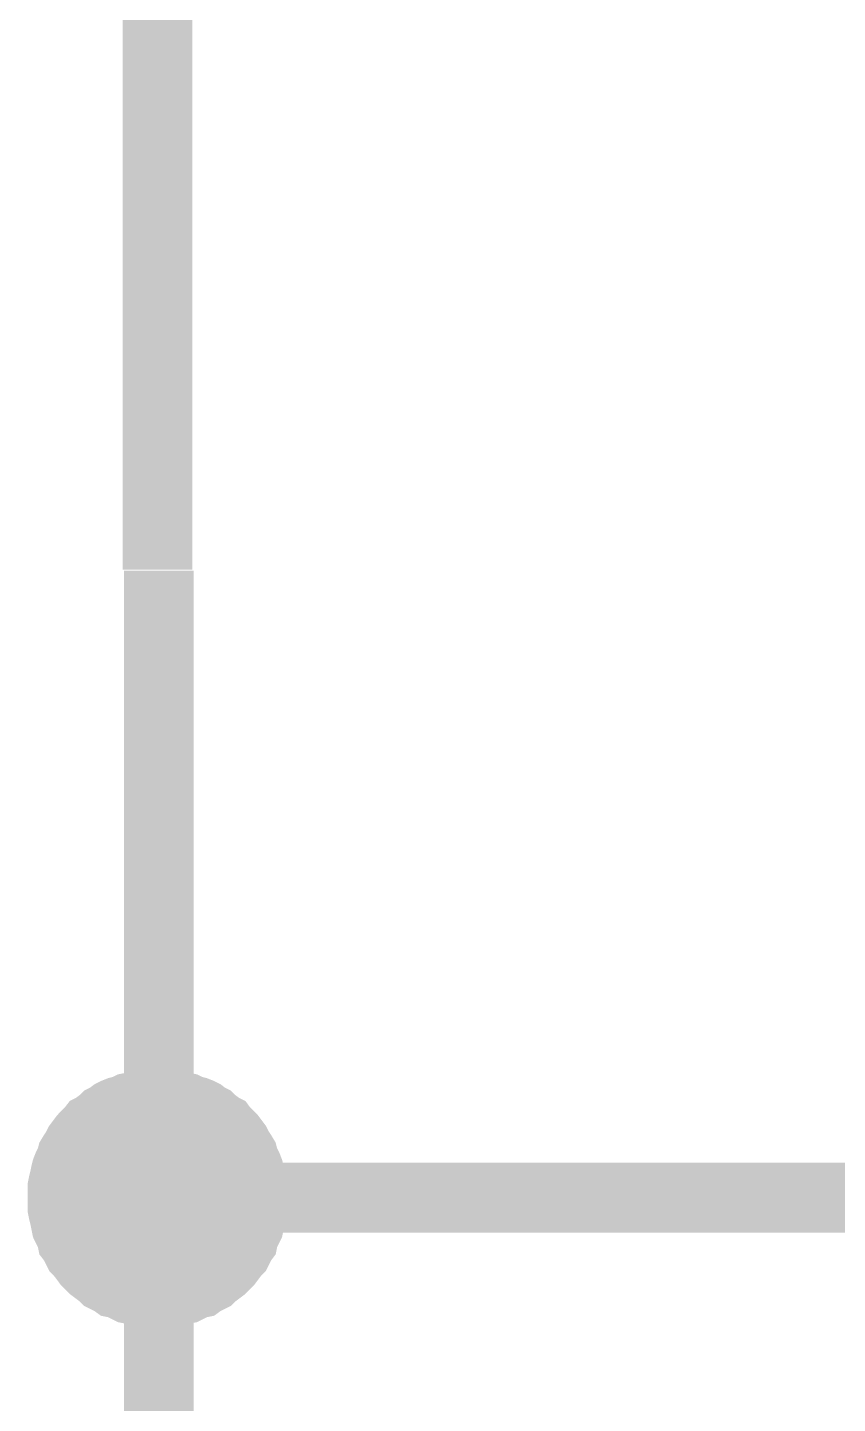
# Model space of a CAD drawing. Header units: millimetres. Extents: x 0 to 20.9, y 0 to 9.5.
# Drawn here: x 1.9781 to 2.1152, y 2.6651 to 2.898 of the extents above; entities that cross this region are included whole.
import ezdxf

# ---------------------------------------------------------------- set-up
doc = ezdxf.new("R2010")
doc.units = ezdxf.units.MM
doc.header["$MEASUREMENT"] = 0
doc.layers.add('Sheet', color=255, linetype='Continuous')

msp = doc.modelspace()

# ---------------------------------------------------------------- linework, layer by layer
at = {"layer": 'Sheet'}
for points, const_width in [([(2.00011, 2.90463), (2.00011, 2.80627)], 0.0118), ([(2.40005, 2.80627), (2.40005, 2.69996), (2.00011, 2.69996)], 0.0118), ([(2.00032, 2.80606), (2.00032, 2.69996), (2.00032, 2.59972)], 0.0118), ([(1.98006, 2.69996), (1.98006, 2.70101), (1.98006, 2.70205), (1.98027, 2.7031), (1.98048, 2.70393), (1.98069, 2.70498), (1.9809, 2.70581), (1.98131, 2.70686), (1.98173, 2.70769), (1.98194, 2.70853), (1.98257, 2.70957), (1.98299, 2.7102), (1.9834, 2.71103), (1.98403, 2.71187), (1.98466, 2.7127), (1.98528, 2.71333), (1.98591, 2.71396), (1.98654, 2.71479), (1.98737, 2.71521), (1.98821, 2.71584), (1.98883, 2.71646), (1.98967, 2.71688), (1.9905, 2.71751), (1.99134, 2.71793), (1.99238, 2.71834), (1.99322, 2.71855), (1.99405, 2.71897), (1.9951, 2.71918), (1.99614, 2.71939), (1.99698, 2.7196), (1.99802, 2.71981), (1.99907, 2.71981), (2.00011, 2.71981)], 0.0039), ([(1.98006, 2.69996), (1.98006, 2.70101), (1.98006, 2.70205), (1.98027, 2.7031), (1.98048, 2.70393), (1.98069, 2.70498), (1.9809, 2.70581), (1.98131, 2.70686), (1.98173, 2.70769), (1.98194, 2.70853), (1.98257, 2.70957), (1.98299, 2.7102), (1.9834, 2.71103), (1.98403, 2.71187), (1.98466, 2.7127), (1.98528, 2.71333), (1.98591, 2.71396), (1.98654, 2.71479), (1.98737, 2.71521), (1.98821, 2.71584), (1.98883, 2.71646), (1.98967, 2.71688), (1.9905, 2.71751), (1.99134, 2.71793), (1.99238, 2.71834), (1.99322, 2.71855), (1.99405, 2.71897), (1.9951, 2.71918), (1.99614, 2.71939), (1.99698, 2.7196), (1.99802, 2.71981), (1.99907, 2.71981), (2.00011, 2.71981)], 0.0039), ([(1.98006, 2.69996), (1.98006, 2.70101), (1.98006, 2.70205), (1.98027, 2.7031), (1.98048, 2.70393), (1.98069, 2.70498), (1.9809, 2.70581), (1.98131, 2.70686), (1.98173, 2.70769), (1.98194, 2.70853), (1.98257, 2.70957), (1.98299, 2.7102), (1.9834, 2.71103), (1.98403, 2.71187), (1.98466, 2.7127), (1.98528, 2.71333), (1.98591, 2.71396), (1.98654, 2.71479), (1.98737, 2.71521), (1.98821, 2.71584), (1.98883, 2.71646), (1.98967, 2.71688), (1.9905, 2.71751), (1.99134, 2.71793), (1.99238, 2.71834), (1.99322, 2.71855), (1.99405, 2.71897), (1.9951, 2.71918), (1.99614, 2.71939), (1.99698, 2.7196), (1.99802, 2.71981), (1.99907, 2.71981), (2.00011, 2.71981)], 0.0039), ([(1.98006, 2.69996), (1.98006, 2.70101), (1.98006, 2.70205), (1.98027, 2.7031), (1.98048, 2.70393), (1.98069, 2.70498), (1.9809, 2.70581), (1.98131, 2.70686), (1.98173, 2.70769), (1.98194, 2.70853), (1.98257, 2.70957), (1.98299, 2.7102), (1.9834, 2.71103), (1.98403, 2.71187), (1.98466, 2.7127), (1.98528, 2.71333), (1.98591, 2.71396), (1.98654, 2.71479), (1.98737, 2.71521), (1.98821, 2.71584), (1.98883, 2.71646), (1.98967, 2.71688), (1.9905, 2.71751), (1.99134, 2.71793), (1.99238, 2.71834), (1.99322, 2.71855), (1.99405, 2.71897), (1.9951, 2.71918), (1.99614, 2.71939), (1.99698, 2.7196), (1.99802, 2.71981), (1.99907, 2.71981), (2.00011, 2.71981)], 0.0039), ([(1.98006, 2.69996), (1.98006, 2.70101), (1.98006, 2.70205), (1.98027, 2.7031), (1.98048, 2.70393), (1.98069, 2.70498), (1.9809, 2.70581), (1.98131, 2.70686), (1.98173, 2.70769), (1.98194, 2.70853), (1.98257, 2.70957), (1.98299, 2.7102), (1.9834, 2.71103), (1.98403, 2.71187), (1.98466, 2.7127), (1.98528, 2.71333), (1.98591, 2.71396), (1.98654, 2.71479), (1.98737, 2.71521), (1.98821, 2.71584), (1.98883, 2.71646), (1.98967, 2.71688), (1.9905, 2.71751), (1.99134, 2.71793), (1.99238, 2.71834), (1.99322, 2.71855), (1.99405, 2.71897), (1.9951, 2.71918), (1.99614, 2.71939), (1.99698, 2.7196), (1.99802, 2.71981), (1.99907, 2.71981), (2.00011, 2.71981)], 0.0039), ([(1.98006, 2.69996), (1.98006, 2.70101), (1.98006, 2.70205), (1.98027, 2.7031), (1.98048, 2.70393), (1.98069, 2.70498), (1.9809, 2.70581), (1.98131, 2.70686), (1.98173, 2.70769), (1.98194, 2.70853), (1.98257, 2.70957), (1.98299, 2.7102), (1.9834, 2.71103), (1.98403, 2.71187), (1.98466, 2.7127), (1.98528, 2.71333), (1.98591, 2.71396), (1.98654, 2.71479), (1.98737, 2.71521), (1.98821, 2.71584), (1.98883, 2.71646), (1.98967, 2.71688), (1.9905, 2.71751), (1.99134, 2.71793), (1.99238, 2.71834), (1.99322, 2.71855), (1.99405, 2.71897), (1.9951, 2.71918), (1.99614, 2.71939), (1.99698, 2.7196), (1.99802, 2.71981), (1.99907, 2.71981), (2.00011, 2.71981)], 0.0039), ([(1.98006, 2.69996), (1.98006, 2.70101), (1.98006, 2.70205), (1.98027, 2.7031), (1.98048, 2.70393), (1.98069, 2.70498), (1.9809, 2.70581), (1.98131, 2.70686), (1.98173, 2.70769), (1.98194, 2.70853), (1.98257, 2.70957), (1.98299, 2.7102), (1.9834, 2.71103), (1.98403, 2.71187), (1.98466, 2.7127), (1.98528, 2.71333), (1.98591, 2.71396), (1.98654, 2.71479), (1.98737, 2.71521), (1.98821, 2.71584), (1.98883, 2.71646), (1.98967, 2.71688), (1.9905, 2.71751), (1.99134, 2.71793), (1.99238, 2.71834), (1.99322, 2.71855), (1.99405, 2.71897), (1.9951, 2.71918), (1.99614, 2.71939), (1.99698, 2.7196), (1.99802, 2.71981), (1.99907, 2.71981), (2.00011, 2.71981)], 0.0039), ([(1.98006, 2.69996), (1.98006, 2.70101), (1.98006, 2.70205), (1.98027, 2.7031), (1.98048, 2.70393), (1.98069, 2.70498), (1.9809, 2.70581), (1.98131, 2.70686), (1.98173, 2.70769), (1.98194, 2.70853), (1.98257, 2.70957), (1.98299, 2.7102), (1.9834, 2.71103), (1.98403, 2.71187), (1.98466, 2.7127), (1.98528, 2.71333), (1.98591, 2.71396), (1.98654, 2.71479), (1.98737, 2.71521), (1.98821, 2.71584), (1.98883, 2.71646), (1.98967, 2.71688), (1.9905, 2.71751), (1.99134, 2.71793), (1.99238, 2.71834), (1.99322, 2.71855), (1.99405, 2.71897), (1.9951, 2.71918), (1.99614, 2.71939), (1.99698, 2.7196), (1.99802, 2.71981), (1.99907, 2.71981), (2.00011, 2.71981)], 0.0039), ([(2.00011, 2.71981), (2.00011, 2.71981)], 0.0039), ([(2.00011, 2.71981), (2.00115, 2.71981), (2.0022, 2.71981), (2.00324, 2.7196), (2.00408, 2.71939), (2.00512, 2.71918), (2.00617, 2.71897), (2.007, 2.71855), (2.00784, 2.71834), (2.00888, 2.71793), (2.00972, 2.71751), (2.01055, 2.71688), (2.01139, 2.71646), (2.01201, 2.71584), (2.01285, 2.71521), (2.01369, 2.71479), (2.01431, 2.71396), (2.01494, 2.71333), (2.01557, 2.7127), (2.01619, 2.71187), (2.01682, 2.71103), (2.01724, 2.7102), (2.01765, 2.70957), (2.01828, 2.70853), (2.01849, 2.70769), (2.01891, 2.70686), (2.01932, 2.70581), (2.01953, 2.70498), (2.01974, 2.70393), (2.01995, 2.7031), (2.02016, 2.70205), (2.02016, 2.70101), (2.02016, 2.69996)], 0.0039), ([(2.00011, 2.71981), (2.00011, 2.71981)], 0.0039), ([(2.00011, 2.71981), (2.00115, 2.71981), (2.0022, 2.71981), (2.00324, 2.7196), (2.00408, 2.71939), (2.00512, 2.71918), (2.00617, 2.71897), (2.007, 2.71855), (2.00784, 2.71834), (2.00888, 2.71793), (2.00972, 2.71751), (2.01055, 2.71688), (2.01139, 2.71646), (2.01201, 2.71584), (2.01285, 2.71521), (2.01369, 2.71479), (2.01431, 2.71396), (2.01494, 2.71333), (2.01557, 2.7127), (2.01619, 2.71187), (2.01682, 2.71103), (2.01724, 2.7102), (2.01765, 2.70957), (2.01828, 2.70853), (2.01849, 2.70769), (2.01891, 2.70686), (2.01932, 2.70581), (2.01953, 2.70498), (2.01974, 2.70393), (2.01995, 2.7031), (2.02016, 2.70205), (2.02016, 2.70101), (2.02016, 2.69996)], 0.0039), ([(2.00011, 2.71981), (2.00011, 2.71981)], 0.0039), ([(2.00011, 2.71981), (2.00115, 2.71981), (2.0022, 2.71981), (2.00324, 2.7196), (2.00408, 2.71939), (2.00512, 2.71918), (2.00617, 2.71897), (2.007, 2.71855), (2.00784, 2.71834), (2.00888, 2.71793), (2.00972, 2.71751), (2.01055, 2.71688), (2.01139, 2.71646), (2.01201, 2.71584), (2.01285, 2.71521), (2.01369, 2.71479), (2.01431, 2.71396), (2.01494, 2.71333), (2.01557, 2.7127), (2.01619, 2.71187), (2.01682, 2.71103), (2.01724, 2.7102), (2.01765, 2.70957), (2.01828, 2.70853), (2.01849, 2.70769), (2.01891, 2.70686), (2.01932, 2.70581), (2.01953, 2.70498), (2.01974, 2.70393), (2.01995, 2.7031), (2.02016, 2.70205), (2.02016, 2.70101), (2.02016, 2.69996)], 0.0039), ([(2.00011, 2.71981), (2.00011, 2.71981)], 0.0039), ([(2.00011, 2.71981), (2.00115, 2.71981), (2.0022, 2.71981), (2.00324, 2.7196), (2.00408, 2.71939), (2.00512, 2.71918), (2.00617, 2.71897), (2.007, 2.71855), (2.00784, 2.71834), (2.00888, 2.71793), (2.00972, 2.71751), (2.01055, 2.71688), (2.01139, 2.71646), (2.01201, 2.71584), (2.01285, 2.71521), (2.01369, 2.71479), (2.01431, 2.71396), (2.01494, 2.71333), (2.01557, 2.7127), (2.01619, 2.71187), (2.01682, 2.71103), (2.01724, 2.7102), (2.01765, 2.70957), (2.01828, 2.70853), (2.01849, 2.70769), (2.01891, 2.70686), (2.01932, 2.70581), (2.01953, 2.70498), (2.01974, 2.70393), (2.01995, 2.7031), (2.02016, 2.70205), (2.02016, 2.70101), (2.02016, 2.69996)], 0.0039), ([(2.00011, 2.71981), (2.00011, 2.71981)], 0.0039), ([(2.00011, 2.71981), (2.00115, 2.71981), (2.0022, 2.71981), (2.00324, 2.7196), (2.00408, 2.71939), (2.00512, 2.71918), (2.00617, 2.71897), (2.007, 2.71855), (2.00784, 2.71834), (2.00888, 2.71793), (2.00972, 2.71751), (2.01055, 2.71688), (2.01139, 2.71646), (2.01201, 2.71584), (2.01285, 2.71521), (2.01369, 2.71479), (2.01431, 2.71396), (2.01494, 2.71333), (2.01557, 2.7127), (2.01619, 2.71187), (2.01682, 2.71103), (2.01724, 2.7102), (2.01765, 2.70957), (2.01828, 2.70853), (2.01849, 2.70769), (2.01891, 2.70686), (2.01932, 2.70581), (2.01953, 2.70498), (2.01974, 2.70393), (2.01995, 2.7031), (2.02016, 2.70205), (2.02016, 2.70101), (2.02016, 2.69996)], 0.0039), ([(2.00011, 2.71981), (2.00011, 2.71981)], 0.0039), ([(2.00011, 2.71981), (2.00115, 2.71981), (2.0022, 2.71981), (2.00324, 2.7196), (2.00408, 2.71939), (2.00512, 2.71918), (2.00617, 2.71897), (2.007, 2.71855), (2.00784, 2.71834), (2.00888, 2.71793), (2.00972, 2.71751), (2.01055, 2.71688), (2.01139, 2.71646), (2.01201, 2.71584), (2.01285, 2.71521), (2.01369, 2.71479), (2.01431, 2.71396), (2.01494, 2.71333), (2.01557, 2.7127), (2.01619, 2.71187), (2.01682, 2.71103), (2.01724, 2.7102), (2.01765, 2.70957), (2.01828, 2.70853), (2.01849, 2.70769), (2.01891, 2.70686), (2.01932, 2.70581), (2.01953, 2.70498), (2.01974, 2.70393), (2.01995, 2.7031), (2.02016, 2.70205), (2.02016, 2.70101), (2.02016, 2.69996)], 0.0039), ([(2.00011, 2.71981), (2.00011, 2.71981)], 0.0039), ([(2.00011, 2.71981), (2.00115, 2.71981), (2.0022, 2.71981), (2.00324, 2.7196), (2.00408, 2.71939), (2.00512, 2.71918), (2.00617, 2.71897), (2.007, 2.71855), (2.00784, 2.71834), (2.00888, 2.71793), (2.00972, 2.71751), (2.01055, 2.71688), (2.01139, 2.71646), (2.01201, 2.71584), (2.01285, 2.71521), (2.01369, 2.71479), (2.01431, 2.71396), (2.01494, 2.71333), (2.01557, 2.7127), (2.01619, 2.71187), (2.01682, 2.71103), (2.01724, 2.7102), (2.01765, 2.70957), (2.01828, 2.70853), (2.01849, 2.70769), (2.01891, 2.70686), (2.01932, 2.70581), (2.01953, 2.70498), (2.01974, 2.70393), (2.01995, 2.7031), (2.02016, 2.70205), (2.02016, 2.70101), (2.02016, 2.69996)], 0.0039), ([(2.00011, 2.71981), (2.00011, 2.71981)], 0.0039), ([(2.00011, 2.71981), (2.00115, 2.71981), (2.0022, 2.71981), (2.00324, 2.7196), (2.00408, 2.71939), (2.00512, 2.71918), (2.00617, 2.71897), (2.007, 2.71855), (2.00784, 2.71834), (2.00888, 2.71793), (2.00972, 2.71751), (2.01055, 2.71688), (2.01139, 2.71646), (2.01201, 2.71584), (2.01285, 2.71521), (2.01369, 2.71479), (2.01431, 2.71396), (2.01494, 2.71333), (2.01557, 2.7127), (2.01619, 2.71187), (2.01682, 2.71103), (2.01724, 2.7102), (2.01765, 2.70957), (2.01828, 2.70853), (2.01849, 2.70769), (2.01891, 2.70686), (2.01932, 2.70581), (2.01953, 2.70498), (2.01974, 2.70393), (2.01995, 2.7031), (2.02016, 2.70205), (2.02016, 2.70101), (2.02016, 2.69996)], 0.0039), ([(2.00011, 2.67992), (1.99907, 2.67992), (1.99802, 2.67992), (1.99698, 2.68012), (1.99614, 2.68033), (1.9951, 2.68054), (1.99405, 2.68075), (1.99322, 2.68117), (1.99238, 2.68159), (1.99134, 2.6818), (1.9905, 2.68242), (1.98967, 2.68284), (1.98883, 2.68326), (1.98821, 2.68388), (1.98737, 2.68451), (1.98654, 2.68514), (1.98591, 2.68576), (1.98528, 2.68639), (1.98466, 2.68723), (1.98403, 2.68806), (1.9834, 2.68869), (1.98299, 2.68952), (1.98257, 2.69036), (1.98194, 2.69119), (1.98173, 2.69224), (1.98131, 2.69307), (1.9809, 2.69391), (1.98069, 2.69495), (1.98048, 2.696), (1.98027, 2.69683), (1.98006, 2.69788), (1.98006, 2.69892), (1.98006, 2.69996)], 0.0039), ([(1.98006, 2.69996), (1.98006, 2.69996)], 0.0039), ([(2.00011, 2.67992), (1.99907, 2.67992), (1.99802, 2.67992), (1.99698, 2.68012), (1.99614, 2.68033), (1.9951, 2.68054), (1.99405, 2.68075), (1.99322, 2.68117), (1.99238, 2.68159), (1.99134, 2.6818), (1.9905, 2.68242), (1.98967, 2.68284), (1.98883, 2.68326), (1.98821, 2.68388), (1.98737, 2.68451), (1.98654, 2.68514), (1.98591, 2.68576), (1.98528, 2.68639), (1.98466, 2.68723), (1.98403, 2.68806), (1.9834, 2.68869), (1.98299, 2.68952), (1.98257, 2.69036), (1.98194, 2.69119), (1.98173, 2.69224), (1.98131, 2.69307), (1.9809, 2.69391), (1.98069, 2.69495), (1.98048, 2.696), (1.98027, 2.69683), (1.98006, 2.69788), (1.98006, 2.69892), (1.98006, 2.69996)], 0.0039), ([(1.98006, 2.69996), (1.98006, 2.69996)], 0.0039), ([(2.00011, 2.67992), (1.99907, 2.67992), (1.99802, 2.67992), (1.99698, 2.68012), (1.99614, 2.68033), (1.9951, 2.68054), (1.99405, 2.68075), (1.99322, 2.68117), (1.99238, 2.68159), (1.99134, 2.6818), (1.9905, 2.68242), (1.98967, 2.68284), (1.98883, 2.68326), (1.98821, 2.68388), (1.98737, 2.68451), (1.98654, 2.68514), (1.98591, 2.68576), (1.98528, 2.68639), (1.98466, 2.68723), (1.98403, 2.68806), (1.9834, 2.68869), (1.98299, 2.68952), (1.98257, 2.69036), (1.98194, 2.69119), (1.98173, 2.69224), (1.98131, 2.69307), (1.9809, 2.69391), (1.98069, 2.69495), (1.98048, 2.696), (1.98027, 2.69683), (1.98006, 2.69788), (1.98006, 2.69892), (1.98006, 2.69996)], 0.0039), ([(1.98006, 2.69996), (1.98006, 2.69996)], 0.0039), ([(2.00011, 2.67992), (1.99907, 2.67992), (1.99802, 2.67992), (1.99698, 2.68012), (1.99614, 2.68033), (1.9951, 2.68054), (1.99405, 2.68075), (1.99322, 2.68117), (1.99238, 2.68159), (1.99134, 2.6818), (1.9905, 2.68242), (1.98967, 2.68284), (1.98883, 2.68326), (1.98821, 2.68388), (1.98737, 2.68451), (1.98654, 2.68514), (1.98591, 2.68576), (1.98528, 2.68639), (1.98466, 2.68723), (1.98403, 2.68806), (1.9834, 2.68869), (1.98299, 2.68952), (1.98257, 2.69036), (1.98194, 2.69119), (1.98173, 2.69224), (1.98131, 2.69307), (1.9809, 2.69391), (1.98069, 2.69495), (1.98048, 2.696), (1.98027, 2.69683), (1.98006, 2.69788), (1.98006, 2.69892), (1.98006, 2.69996)], 0.0039), ([(1.98006, 2.69996), (1.98006, 2.69996)], 0.0039), ([(2.00011, 2.67992), (1.99907, 2.67992), (1.99802, 2.67992), (1.99698, 2.68012), (1.99614, 2.68033), (1.9951, 2.68054), (1.99405, 2.68075), (1.99322, 2.68117), (1.99238, 2.68159), (1.99134, 2.6818), (1.9905, 2.68242), (1.98967, 2.68284), (1.98883, 2.68326), (1.98821, 2.68388), (1.98737, 2.68451), (1.98654, 2.68514), (1.98591, 2.68576), (1.98528, 2.68639), (1.98466, 2.68723), (1.98403, 2.68806), (1.9834, 2.68869), (1.98299, 2.68952), (1.98257, 2.69036), (1.98194, 2.69119), (1.98173, 2.69224), (1.98131, 2.69307), (1.9809, 2.69391), (1.98069, 2.69495), (1.98048, 2.696), (1.98027, 2.69683), (1.98006, 2.69788), (1.98006, 2.69892), (1.98006, 2.69996)], 0.0039), ([(1.98006, 2.69996), (1.98006, 2.69996)], 0.0039), ([(2.00011, 2.67992), (1.99907, 2.67992), (1.99802, 2.67992), (1.99698, 2.68012), (1.99614, 2.68033), (1.9951, 2.68054), (1.99405, 2.68075), (1.99322, 2.68117), (1.99238, 2.68159), (1.99134, 2.6818), (1.9905, 2.68242), (1.98967, 2.68284), (1.98883, 2.68326), (1.98821, 2.68388), (1.98737, 2.68451), (1.98654, 2.68514), (1.98591, 2.68576), (1.98528, 2.68639), (1.98466, 2.68723), (1.98403, 2.68806), (1.9834, 2.68869), (1.98299, 2.68952), (1.98257, 2.69036), (1.98194, 2.69119), (1.98173, 2.69224), (1.98131, 2.69307), (1.9809, 2.69391), (1.98069, 2.69495), (1.98048, 2.696), (1.98027, 2.69683), (1.98006, 2.69788), (1.98006, 2.69892), (1.98006, 2.69996)], 0.0039), ([(1.98006, 2.69996), (1.98006, 2.69996)], 0.0039), ([(2.00011, 2.67992), (1.99907, 2.67992), (1.99802, 2.67992), (1.99698, 2.68012), (1.99614, 2.68033), (1.9951, 2.68054), (1.99405, 2.68075), (1.99322, 2.68117), (1.99238, 2.68159), (1.99134, 2.6818), (1.9905, 2.68242), (1.98967, 2.68284), (1.98883, 2.68326), (1.98821, 2.68388), (1.98737, 2.68451), (1.98654, 2.68514), (1.98591, 2.68576), (1.98528, 2.68639), (1.98466, 2.68723), (1.98403, 2.68806), (1.9834, 2.68869), (1.98299, 2.68952), (1.98257, 2.69036), (1.98194, 2.69119), (1.98173, 2.69224), (1.98131, 2.69307), (1.9809, 2.69391), (1.98069, 2.69495), (1.98048, 2.696), (1.98027, 2.69683), (1.98006, 2.69788), (1.98006, 2.69892), (1.98006, 2.69996)], 0.0039), ([(1.98006, 2.69996), (1.98006, 2.69996)], 0.0039), ([(2.00011, 2.67992), (1.99907, 2.67992), (1.99802, 2.67992), (1.99698, 2.68012), (1.99614, 2.68033), (1.9951, 2.68054), (1.99405, 2.68075), (1.99322, 2.68117), (1.99238, 2.68159), (1.99134, 2.6818), (1.9905, 2.68242), (1.98967, 2.68284), (1.98883, 2.68326), (1.98821, 2.68388), (1.98737, 2.68451), (1.98654, 2.68514), (1.98591, 2.68576), (1.98528, 2.68639), (1.98466, 2.68723), (1.98403, 2.68806), (1.9834, 2.68869), (1.98299, 2.68952), (1.98257, 2.69036), (1.98194, 2.69119), (1.98173, 2.69224), (1.98131, 2.69307), (1.9809, 2.69391), (1.98069, 2.69495), (1.98048, 2.696), (1.98027, 2.69683), (1.98006, 2.69788), (1.98006, 2.69892), (1.98006, 2.69996)], 0.0039), ([(1.98006, 2.69996), (1.98006, 2.69996)], 0.0039), ([(2.02016, 2.69996), (2.02016, 2.69892), (2.02016, 2.69788), (2.01995, 2.69683), (2.01974, 2.696), (2.01953, 2.69495), (2.01932, 2.69391), (2.01891, 2.69307), (2.01849, 2.69224), (2.01828, 2.69119), (2.01765, 2.69036), (2.01724, 2.68952), (2.01682, 2.68869), (2.01619, 2.68806), (2.01557, 2.68723), (2.01494, 2.68639), (2.01431, 2.68576), (2.01369, 2.68514), (2.01285, 2.68451), (2.01201, 2.68388), (2.01139, 2.68326), (2.01055, 2.68284), (2.00972, 2.68242), (2.00888, 2.6818), (2.00784, 2.68159), (2.007, 2.68117), (2.00617, 2.68075), (2.00512, 2.68054), (2.00408, 2.68033), (2.00324, 2.68012), (2.0022, 2.67992), (2.00115, 2.67992), (2.00011, 2.67992)], 0.0039), ([(2.02016, 2.69996), (2.02016, 2.69892), (2.02016, 2.69788), (2.01995, 2.69683), (2.01974, 2.696), (2.01953, 2.69495), (2.01932, 2.69391), (2.01891, 2.69307), (2.01849, 2.69224), (2.01828, 2.69119), (2.01765, 2.69036), (2.01724, 2.68952), (2.01682, 2.68869), (2.01619, 2.68806), (2.01557, 2.68723), (2.01494, 2.68639), (2.01431, 2.68576), (2.01369, 2.68514), (2.01285, 2.68451), (2.01201, 2.68388), (2.01139, 2.68326), (2.01055, 2.68284), (2.00972, 2.68242), (2.00888, 2.6818), (2.00784, 2.68159), (2.007, 2.68117), (2.00617, 2.68075), (2.00512, 2.68054), (2.00408, 2.68033), (2.00324, 2.68012), (2.0022, 2.67992), (2.00115, 2.67992), (2.00011, 2.67992)], 0.0039), ([(2.02016, 2.69996), (2.02016, 2.69892), (2.02016, 2.69788), (2.01995, 2.69683), (2.01974, 2.696), (2.01953, 2.69495), (2.01932, 2.69391), (2.01891, 2.69307), (2.01849, 2.69224), (2.01828, 2.69119), (2.01765, 2.69036), (2.01724, 2.68952), (2.01682, 2.68869), (2.01619, 2.68806), (2.01557, 2.68723), (2.01494, 2.68639), (2.01431, 2.68576), (2.01369, 2.68514), (2.01285, 2.68451), (2.01201, 2.68388), (2.01139, 2.68326), (2.01055, 2.68284), (2.00972, 2.68242), (2.00888, 2.6818), (2.00784, 2.68159), (2.007, 2.68117), (2.00617, 2.68075), (2.00512, 2.68054), (2.00408, 2.68033), (2.00324, 2.68012), (2.0022, 2.67992), (2.00115, 2.67992), (2.00011, 2.67992)], 0.0039), ([(2.02016, 2.69996), (2.02016, 2.69892), (2.02016, 2.69788), (2.01995, 2.69683), (2.01974, 2.696), (2.01953, 2.69495), (2.01932, 2.69391), (2.01891, 2.69307), (2.01849, 2.69224), (2.01828, 2.69119), (2.01765, 2.69036), (2.01724, 2.68952), (2.01682, 2.68869), (2.01619, 2.68806), (2.01557, 2.68723), (2.01494, 2.68639), (2.01431, 2.68576), (2.01369, 2.68514), (2.01285, 2.68451), (2.01201, 2.68388), (2.01139, 2.68326), (2.01055, 2.68284), (2.00972, 2.68242), (2.00888, 2.6818), (2.00784, 2.68159), (2.007, 2.68117), (2.00617, 2.68075), (2.00512, 2.68054), (2.00408, 2.68033), (2.00324, 2.68012), (2.0022, 2.67992), (2.00115, 2.67992), (2.00011, 2.67992)], 0.0039), ([(2.02016, 2.69996), (2.02016, 2.69892), (2.02016, 2.69788), (2.01995, 2.69683), (2.01974, 2.696), (2.01953, 2.69495), (2.01932, 2.69391), (2.01891, 2.69307), (2.01849, 2.69224), (2.01828, 2.69119), (2.01765, 2.69036), (2.01724, 2.68952), (2.01682, 2.68869), (2.01619, 2.68806), (2.01557, 2.68723), (2.01494, 2.68639), (2.01431, 2.68576), (2.01369, 2.68514), (2.01285, 2.68451), (2.01201, 2.68388), (2.01139, 2.68326), (2.01055, 2.68284), (2.00972, 2.68242), (2.00888, 2.6818), (2.00784, 2.68159), (2.007, 2.68117), (2.00617, 2.68075), (2.00512, 2.68054), (2.00408, 2.68033), (2.00324, 2.68012), (2.0022, 2.67992), (2.00115, 2.67992), (2.00011, 2.67992)], 0.0039), ([(2.02016, 2.69996), (2.02016, 2.69892), (2.02016, 2.69788), (2.01995, 2.69683), (2.01974, 2.696), (2.01953, 2.69495), (2.01932, 2.69391), (2.01891, 2.69307), (2.01849, 2.69224), (2.01828, 2.69119), (2.01765, 2.69036), (2.01724, 2.68952), (2.01682, 2.68869), (2.01619, 2.68806), (2.01557, 2.68723), (2.01494, 2.68639), (2.01431, 2.68576), (2.01369, 2.68514), (2.01285, 2.68451), (2.01201, 2.68388), (2.01139, 2.68326), (2.01055, 2.68284), (2.00972, 2.68242), (2.00888, 2.6818), (2.00784, 2.68159), (2.007, 2.68117), (2.00617, 2.68075), (2.00512, 2.68054), (2.00408, 2.68033), (2.00324, 2.68012), (2.0022, 2.67992), (2.00115, 2.67992), (2.00011, 2.67992)], 0.0039), ([(2.02016, 2.69996), (2.02016, 2.69892), (2.02016, 2.69788), (2.01995, 2.69683), (2.01974, 2.696), (2.01953, 2.69495), (2.01932, 2.69391), (2.01891, 2.69307), (2.01849, 2.69224), (2.01828, 2.69119), (2.01765, 2.69036), (2.01724, 2.68952), (2.01682, 2.68869), (2.01619, 2.68806), (2.01557, 2.68723), (2.01494, 2.68639), (2.01431, 2.68576), (2.01369, 2.68514), (2.01285, 2.68451), (2.01201, 2.68388), (2.01139, 2.68326), (2.01055, 2.68284), (2.00972, 2.68242), (2.00888, 2.6818), (2.00784, 2.68159), (2.007, 2.68117), (2.00617, 2.68075), (2.00512, 2.68054), (2.00408, 2.68033), (2.00324, 2.68012), (2.0022, 2.67992), (2.00115, 2.67992), (2.00011, 2.67992)], 0.0039), ([(2.02016, 2.69996), (2.02016, 2.69892), (2.02016, 2.69788), (2.01995, 2.69683), (2.01974, 2.696), (2.01953, 2.69495), (2.01932, 2.69391), (2.01891, 2.69307), (2.01849, 2.69224), (2.01828, 2.69119), (2.01765, 2.69036), (2.01724, 2.68952), (2.01682, 2.68869), (2.01619, 2.68806), (2.01557, 2.68723), (2.01494, 2.68639), (2.01431, 2.68576), (2.01369, 2.68514), (2.01285, 2.68451), (2.01201, 2.68388), (2.01139, 2.68326), (2.01055, 2.68284), (2.00972, 2.68242), (2.00888, 2.6818), (2.00784, 2.68159), (2.007, 2.68117), (2.00617, 2.68075), (2.00512, 2.68054), (2.00408, 2.68033), (2.00324, 2.68012), (2.0022, 2.67992), (2.00115, 2.67992), (2.00011, 2.67992)], 0.0039), ([(2.02016, 2.69996), (2.02016, 2.69996), (2.02016, 2.69996), (2.02016, 2.69996), (2.02016, 2.69996), (2.02016, 2.69996), (2.02016, 2.69996), (2.02016, 2.69996), (2.02016, 2.69996), (2.02016, 2.69996), (2.02016, 2.69996), (2.02016, 2.69996), (2.02016, 2.69996), (2.02016, 2.69996), (2.02016, 2.69996), (2.02016, 2.69996), (2.02016, 2.69996), (2.02016, 2.69996), (2.02016, 2.69996), (2.02016, 2.69996), (2.02016, 2.69996), (2.02016, 2.69996), (2.02016, 2.69996), (2.02016, 2.69996), (2.02016, 2.69996), (2.02016, 2.69996), (2.02016, 2.69996), (2.02016, 2.69996), (2.02016, 2.69996), (2.02016, 2.69996), (2.02016, 2.69996), (2.02016, 2.69996), (2.02016, 2.69996)], 0.0039), ([(2.02016, 2.69996), (2.02016, 2.69996)], 0.0039), ([(2.02016, 2.69996), (2.02016, 2.69996), (2.02016, 2.69996), (2.02016, 2.69996), (2.02016, 2.69996), (2.02016, 2.69996), (2.02016, 2.69996), (2.02016, 2.69996), (2.02016, 2.69996), (2.02016, 2.69996), (2.02016, 2.69996), (2.02016, 2.69996), (2.02016, 2.69996), (2.02016, 2.69996), (2.02016, 2.69996), (2.02016, 2.69996), (2.02016, 2.69996), (2.02016, 2.69996), (2.02016, 2.69996), (2.02016, 2.69996), (2.02016, 2.69996), (2.02016, 2.69996), (2.02016, 2.69996), (2.02016, 2.69996), (2.02016, 2.69996), (2.02016, 2.69996), (2.02016, 2.69996), (2.02016, 2.69996), (2.02016, 2.69996), (2.02016, 2.69996), (2.02016, 2.69996), (2.02016, 2.69996), (2.02016, 2.69996)], 0.0039), ([(2.02016, 2.69996), (2.02016, 2.69996)], 0.0039), ([(2.02016, 2.69996), (2.02016, 2.69996), (2.02016, 2.69996), (2.02016, 2.69996), (2.02016, 2.69996), (2.02016, 2.69996), (2.02016, 2.69996), (2.02016, 2.69996), (2.02016, 2.69996), (2.02016, 2.69996), (2.02016, 2.69996), (2.02016, 2.69996), (2.02016, 2.69996), (2.02016, 2.69996), (2.02016, 2.69996), (2.02016, 2.69996), (2.02016, 2.69996), (2.02016, 2.69996), (2.02016, 2.69996), (2.02016, 2.69996), (2.02016, 2.69996), (2.02016, 2.69996), (2.02016, 2.69996), (2.02016, 2.69996), (2.02016, 2.69996), (2.02016, 2.69996), (2.02016, 2.69996), (2.02016, 2.69996), (2.02016, 2.69996), (2.02016, 2.69996), (2.02016, 2.69996), (2.02016, 2.69996), (2.02016, 2.69996)], 0.0039), ([(2.02016, 2.69996), (2.02016, 2.69996)], 0.0039), ([(2.02016, 2.69996), (2.02016, 2.69996), (2.02016, 2.69996), (2.02016, 2.69996), (2.02016, 2.69996), (2.02016, 2.69996), (2.02016, 2.69996), (2.02016, 2.69996), (2.02016, 2.69996), (2.02016, 2.69996), (2.02016, 2.69996), (2.02016, 2.69996), (2.02016, 2.69996), (2.02016, 2.69996), (2.02016, 2.69996), (2.02016, 2.69996), (2.02016, 2.69996), (2.02016, 2.69996), (2.02016, 2.69996), (2.02016, 2.69996), (2.02016, 2.69996), (2.02016, 2.69996), (2.02016, 2.69996), (2.02016, 2.69996), (2.02016, 2.69996), (2.02016, 2.69996), (2.02016, 2.69996), (2.02016, 2.69996), (2.02016, 2.69996), (2.02016, 2.69996), (2.02016, 2.69996), (2.02016, 2.69996), (2.02016, 2.69996)], 0.0039), ([(2.02016, 2.69996), (2.02016, 2.69996)], 0.0039), ([(2.02016, 2.69996), (2.02016, 2.69996), (2.02016, 2.69996), (2.02016, 2.69996), (2.02016, 2.69996), (2.02016, 2.69996), (2.02016, 2.69996), (2.02016, 2.69996), (2.02016, 2.69996), (2.02016, 2.69996), (2.02016, 2.69996), (2.02016, 2.69996), (2.02016, 2.69996), (2.02016, 2.69996), (2.02016, 2.69996), (2.02016, 2.69996), (2.02016, 2.69996), (2.02016, 2.69996), (2.02016, 2.69996), (2.02016, 2.69996), (2.02016, 2.69996), (2.02016, 2.69996), (2.02016, 2.69996), (2.02016, 2.69996), (2.02016, 2.69996), (2.02016, 2.69996), (2.02016, 2.69996), (2.02016, 2.69996), (2.02016, 2.69996), (2.02016, 2.69996), (2.02016, 2.69996), (2.02016, 2.69996), (2.02016, 2.69996)], 0.0039), ([(2.02016, 2.69996), (2.02016, 2.69996)], 0.0039), ([(2.02016, 2.69996), (2.02016, 2.69996), (2.02016, 2.69996), (2.02016, 2.69996), (2.02016, 2.69996), (2.02016, 2.69996), (2.02016, 2.69996), (2.02016, 2.69996), (2.02016, 2.69996), (2.02016, 2.69996), (2.02016, 2.69996), (2.02016, 2.69996), (2.02016, 2.69996), (2.02016, 2.69996), (2.02016, 2.69996), (2.02016, 2.69996), (2.02016, 2.69996), (2.02016, 2.69996), (2.02016, 2.69996), (2.02016, 2.69996), (2.02016, 2.69996), (2.02016, 2.69996), (2.02016, 2.69996), (2.02016, 2.69996), (2.02016, 2.69996), (2.02016, 2.69996), (2.02016, 2.69996), (2.02016, 2.69996), (2.02016, 2.69996), (2.02016, 2.69996), (2.02016, 2.69996), (2.02016, 2.69996), (2.02016, 2.69996)], 0.0039), ([(2.02016, 2.69996), (2.02016, 2.69996)], 0.0039), ([(2.02016, 2.69996), (2.02016, 2.69996), (2.02016, 2.69996), (2.02016, 2.69996), (2.02016, 2.69996), (2.02016, 2.69996), (2.02016, 2.69996), (2.02016, 2.69996), (2.02016, 2.69996), (2.02016, 2.69996), (2.02016, 2.69996), (2.02016, 2.69996), (2.02016, 2.69996), (2.02016, 2.69996), (2.02016, 2.69996), (2.02016, 2.69996), (2.02016, 2.69996), (2.02016, 2.69996), (2.02016, 2.69996), (2.02016, 2.69996), (2.02016, 2.69996), (2.02016, 2.69996), (2.02016, 2.69996), (2.02016, 2.69996), (2.02016, 2.69996), (2.02016, 2.69996), (2.02016, 2.69996), (2.02016, 2.69996), (2.02016, 2.69996), (2.02016, 2.69996), (2.02016, 2.69996), (2.02016, 2.69996), (2.02016, 2.69996)], 0.0039), ([(2.02016, 2.69996), (2.02016, 2.69996)], 0.0039), ([(2.02016, 2.69996), (2.02016, 2.69996), (2.02016, 2.69996), (2.02016, 2.69996), (2.02016, 2.69996), (2.02016, 2.69996), (2.02016, 2.69996), (2.02016, 2.69996), (2.02016, 2.69996), (2.02016, 2.69996), (2.02016, 2.69996), (2.02016, 2.69996), (2.02016, 2.69996), (2.02016, 2.69996), (2.02016, 2.69996), (2.02016, 2.69996), (2.02016, 2.69996), (2.02016, 2.69996), (2.02016, 2.69996), (2.02016, 2.69996), (2.02016, 2.69996), (2.02016, 2.69996), (2.02016, 2.69996), (2.02016, 2.69996), (2.02016, 2.69996), (2.02016, 2.69996), (2.02016, 2.69996), (2.02016, 2.69996), (2.02016, 2.69996), (2.02016, 2.69996), (2.02016, 2.69996), (2.02016, 2.69996), (2.02016, 2.69996)], 0.0039), ([(2.02016, 2.69996), (2.02016, 2.69996)], 0.0039)]:
    msp.add_lwpolyline(points, dxfattribs=dict(at, const_width=const_width))
at = {"layer": 'Sheet', "const_width": 0.02}
msp.add_lwpolyline([(1.99, 2.7, 1), (2.01, 2.7, 1)], format="xyb", close=True, dxfattribs=at)

doc.saveas('drawing.dxf')
